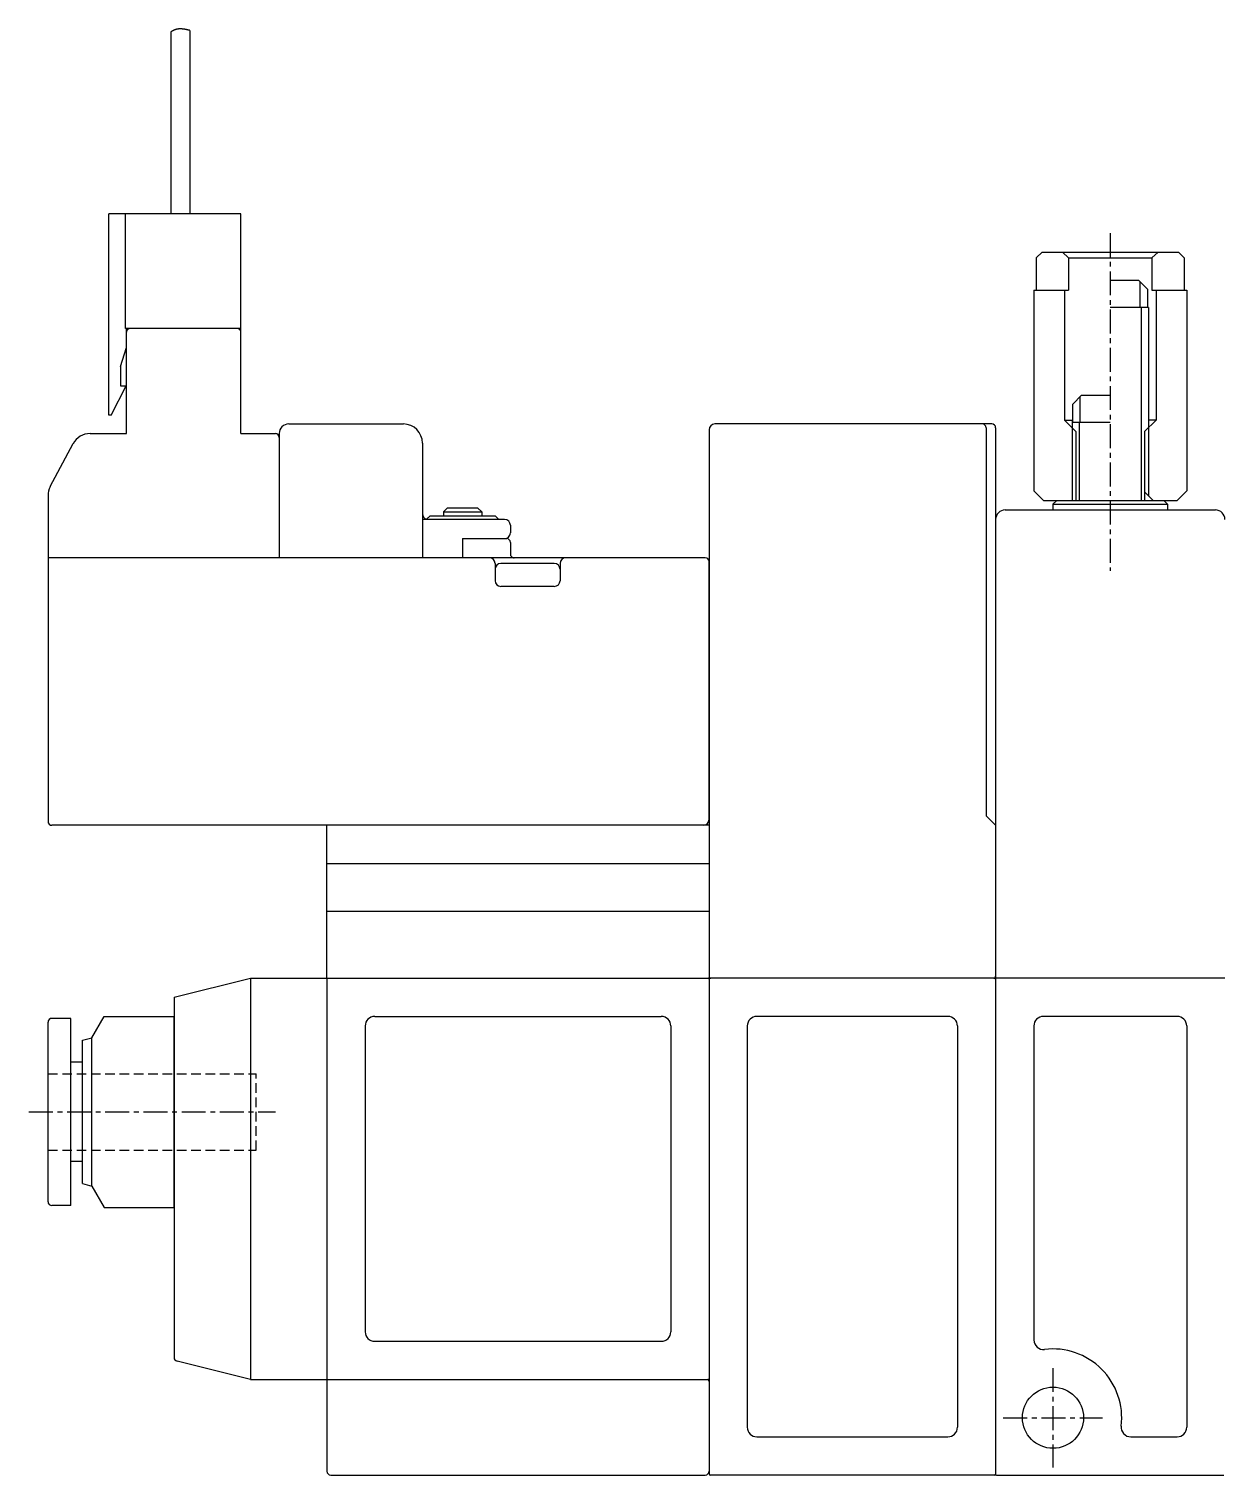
# Model space of a CAD drawing. Extents: x -329 to -68, y 63 to 246.
# Drawn here: x -249.8 to -187.4, y 96 to 171.7 of the extents above; entities that cross this region are included whole.
import ezdxf

# ---------------------------------------------------------------- set-up
doc = ezdxf.new("R2010")
doc.units = 0
doc.linetypes.add('CENTER', pattern=[2, 1.25, -0.25, 0.25, -0.25])
doc.linetypes.add('DASHED', pattern=[0.75, 0.5, -0.25])
doc.layers.get('0').update_dxf_attribs({"linetype": 'CONTINUOUS'})
doc.layers.add('CENTER', color=1, linetype='CENTER')

msp = doc.modelspace()

# ---------------------------------------------------------------- linework, layer by layer
at = {"color": 7, "linetype": 'CONTINUOUS'}
for p, q in [((-242.39, 171.52), (-242.39, 162.008)), ((-241.39, 171.602), (-241.39, 162.008)), ((-245.633, 151.473), (-245.633, 162.008)), ((-238.712, 162.008), (-245.633, 162.008)), ((-244.758, 156.008), (-244.758, 162.008)), ((-238.712, 156.008), (-238.712, 162.008)), ((-197.085, 159.708), (-196.774, 160.008)), ((-197.085, 159.708), (-197.085, 158.008)), ((-196.774, 160.008), (-189.649, 160.008)), ((-195.393, 159.708), (-195.72, 160.008)), ((-195.393, 159.708), (-191.03, 159.708)), ((-195.393, 159.708), (-195.393, 158.008)), ((-191.03, 159.708), (-190.704, 160.008)), ((-191.03, 159.708), (-191.03, 158.008)), ((-189.339, 159.708), (-189.649, 160.008)), ((-189.339, 159.708), (-189.339, 158.008)), ((-191.712, 158.508), (-193.212, 158.508)), ((-191.252, 158.048), (-191.712, 158.508)), ((-197.212, 158.008), (-197.212, 147.508)), ((-197.212, 158.008), (-195.393, 158.008)), ((-195.612, 158.008), (-195.612, 151.208)), ((-191.252, 157.108), (-191.252, 158.048)), ((-191.03, 158.008), (-189.212, 158.008)), ((-190.812, 158.008), (-190.812, 151.208)), ((-189.212, 158.008), (-189.212, 147.508)), ((-191.212, 157.108), (-193.212, 157.108)), ((-191.212, 157.108), (-191.212, 150.808)), ((-238.712, 156.008), (-244.758, 156.008)), ((-244.712, 150.508), (-244.712, 156.008)), ((-238.712, 150.508), (-238.712, 156.008)), ((-245.012, 154.008), (-244.712, 155.008)), ((-245.012, 154.008), (-245.012, 153.008)), ((-245.508, 151.473), (-244.723, 153.008)), ((-245.012, 153.008), (-244.712, 153.008)), ((-195.171, 152.048), (-194.712, 152.508)), ((-194.712, 152.508), (-193.212, 152.508)), ((-245.508, 151.473), (-245.633, 151.473)), ((-195.171, 151.108), (-195.171, 152.048)), ((-236.212, 151.008), (-230.212, 151.008)), ((-214.212, 150.708), (-214.212, 122.008)), ((-199.412, 151.008), (-213.912, 151.008)), ((-199.712, 150.808), (-199.712, 130.508)), ((-199.212, 150.808), (-199.212, 122.008)), ((-195.612, 151.208), (-195.012, 150.608)), ((-195.612, 151.208), (-195.212, 151.208)), ((-195.212, 151.208), (-195.212, 150.808)), ((-195.212, 151.108), (-193.212, 151.108)), ((-195.012, 150.608), (-195.012, 147.008)), ((-190.812, 151.208), (-191.412, 150.608)), ((-191.412, 150.608), (-191.412, 147.458)), ((-190.812, 151.208), (-191.212, 151.208)), ((-248.694, 147.729), (-247.494, 149.979)), ((-246.612, 150.508), (-244.712, 150.508)), ((-238.712, 150.508), (-236.912, 150.508)), ((-236.712, 150.508), (-236.712, 150.308)), ((-236.712, 150.308), (-236.712, 144.008)), ((-229.212, 150.008), (-229.212, 144.008)), ((-248.812, 147.258), (-248.812, 130.208)), ((-197.212, 147.508), (-196.712, 147.008)), ((-196.712, 147.008), (-189.712, 147.008)), ((-196.212, 146.808), (-196.012, 147.008)), ((-196.212, 146.808), (-190.212, 146.808)), ((-196.212, 146.808), (-196.212, 146.508)), ((-191.412, 147.458), (-190.962, 147.008)), ((-190.212, 146.808), (-190.412, 147.008)), ((-190.212, 146.808), (-190.212, 146.508)), ((-189.212, 147.508), (-189.712, 147.008)), ((-228.812, 146.208), (-229.012, 146.008)), ((-228.812, 146.208), (-225.412, 146.208)), ((-227.912, 146.608), (-228.112, 146.408)), ((-228.112, 146.408), (-226.112, 146.408)), ((-228.112, 146.408), (-228.112, 146.208)), ((-226.312, 146.608), (-227.912, 146.608)), ((-226.312, 146.608), (-226.112, 146.408)), ((-226.112, 146.408), (-226.112, 146.208)), ((-225.412, 146.208), (-225.212, 146.008)), ((-198.712, 146.508), (-187.712, 146.508)), ((-224.912, 146.008), (-229.212, 146.008)), ((-224.612, 145.708), (-224.612, 145.308)), ((-227.112, 145.008), (-227.112, 144.008)), ((-227.112, 145.008), (-224.912, 145.008)), ((-224.612, 144.808), (-224.612, 144.208)), ((-214.412, 144.008), (-248.812, 144.008)), ((-214.212, 130.308), (-214.212, 143.808)), ((-225.412, 143.708), (-225.412, 142.808)), ((-222.312, 143.708), (-225.112, 143.708)), ((-222.012, 143.708), (-222.012, 142.808)), ((-222.312, 142.508), (-225.112, 142.508)), ((-199.712, 130.508), (-199.212, 130.008)), ((-214.212, 130.008), (-248.612, 130.008)), ((-234.212, 122.008), (-234.212, 130.008)), ((-234.212, 128.008), (-214.212, 128.008)), ((-234.212, 125.508), (-214.212, 125.508)), ((-242.212, 121.008), (-238.212, 122.008)), ((-238.212, 122.008), (-238.212, 101.008)), ((-238.212, 122.008), (-234.212, 122.008)), ((-234.212, 122.008), (-234.212, 96.208)), ((-234.212, 122.008), (-214.212, 122.008)), ((-214.212, 121.958), (-214.212, 96.058)), ((-199.262, 122.008), (-214.162, 122.008)), ((-199.212, 122.008), (-199.212, 96.058)), ((-187.212, 122.008), (-199.212, 122.008)), ((-242.212, 121.008), (-242.212, 102.164)), ((-248.812, 110.308), (-248.812, 119.708)), ((-247.612, 119.908), (-248.612, 119.908)), ((-247.612, 110.108), (-247.612, 119.908)), ((-246.512, 118.892), (-245.867, 120.008)), ((-245.867, 120.008), (-242.212, 120.008)), ((-242.212, 110.008), (-242.212, 120.008)), ((-231.712, 120.008), (-216.712, 120.008)), ((-201.712, 120.008), (-211.712, 120.008)), ((-189.712, 120.008), (-196.712, 120.008)), ((-247.012, 118.758), (-246.512, 118.892)), ((-246.512, 111.124), (-246.512, 118.892)), ((-232.212, 119.508), (-232.212, 103.508)), ((-216.212, 119.508), (-216.212, 103.508)), ((-212.212, 119.508), (-212.212, 98.508)), ((-201.212, 119.508), (-201.212, 98.508)), ((-197.212, 119.508), (-197.212, 103.077)), ((-189.212, 119.508), (-189.212, 98.508)), ((-247.012, 111.258), (-247.012, 118.758)), ((-247.012, 117.608), (-247.612, 117.608)), ((-247.012, 112.408), (-247.612, 112.408)), ((-247.012, 111.258), (-246.512, 111.124)), ((-246.512, 111.124), (-245.867, 110.008)), ((-247.612, 110.108), (-248.612, 110.108)), ((-245.867, 110.008), (-242.212, 110.008)), ((-231.712, 103.008), (-216.712, 103.008)), ((-238.212, 101.008), (-242.06, 101.97)), ((-238.212, 101.008), (-234.212, 101.008)), ((-234.212, 101.008), (-214.262, 101.008)), ((-211.712, 98.008), (-201.712, 98.008)), ((-192.142, 98.008), (-189.712, 98.008)), ((-234.012, 96.008), (-214.412, 96.008)), ((-199.262, 96.008), (-214.162, 96.008)), ((-199.162, 96.008), (-187.262, 96.008))]:
    msp.add_line(p, q, dxfattribs=at)
at = {"color": 3, "linetype": 'CONTINUOUS'}
for p, q in [((-191.641, 157.108), (-191.641, 158.437)), ((-191.591, 157.108), (-191.591, 147.008)), ((-194.783, 151.108), (-194.783, 152.437)), ((-195.212, 150.808), (-195.212, 147.008)), ((-194.833, 151.108), (-194.833, 147.008)), ((-191.212, 150.808), (-191.212, 147.258)), ((-191.412, 147.458), (-191.412, 147.008))]:
    msp.add_line(p, q, dxfattribs=at)
at = {"color": 3, "linetype": 'DASHED'}
for p, q in [((-248.812, 117.008), (-237.912, 117.008)), ((-237.912, 113.008), (-237.912, 117.008)), ((-248.812, 113.008), (-237.912, 113.008))]:
    msp.add_line(p, q, dxfattribs=at)
at = {"color": 7}
msp.add_polyline3d([(-241.39, 171.602, 0), (-241.393, 171.603, 0), (-241.397, 171.604, 0), (-241.4, 171.605, 0), (-241.404, 171.606, 0), (-241.407, 171.606, 0), (-241.411, 171.607, 0), (-241.414, 171.608, 0), (-241.418, 171.609, 0), (-241.421, 171.61, 0), (-241.425, 171.611, 0), (-241.428, 171.612, 0), (-241.432, 171.612, 0), (-241.435, 171.613, 0), (-241.439, 171.614, 0), (-241.442, 171.615, 0), (-241.446, 171.616, 0), (-241.45, 171.617, 0), (-241.453, 171.617, 0), (-241.457, 171.618, 0), (-241.46, 171.619, 0), (-241.464, 171.62, 0), (-241.467, 171.621, 0), (-241.471, 171.622, 0), (-241.474, 171.622, 0), (-241.478, 171.623, 0), (-241.481, 171.624, 0), (-241.485, 171.625, 0), (-241.488, 171.626, 0), (-241.492, 171.626, 0), (-241.495, 171.627, 0), (-241.499, 171.628, 0), (-241.502, 171.629, 0), (-241.506, 171.63, 0), (-241.51, 171.63, 0), (-241.513, 171.631, 0), (-241.517, 171.632, 0), (-241.52, 171.633, 0), (-241.524, 171.634, 0), (-241.527, 171.634, 0), (-241.531, 171.635, 0), (-241.534, 171.636, 0), (-241.538, 171.637, 0), (-241.541, 171.638, 0), (-241.545, 171.638, 0), (-241.548, 171.639, 0), (-241.552, 171.64, 0), (-241.556, 171.641, 0), (-241.559, 171.641, 0), (-241.563, 171.642, 0), (-241.566, 171.643, 0), (-241.57, 171.644, 0), (-241.573, 171.644, 0), (-241.577, 171.645, 0), (-241.58, 171.646, 0), (-241.584, 171.646, 0), (-241.588, 171.647, 0), (-241.591, 171.648, 0), (-241.595, 171.649, 0), (-241.598, 171.649, 0), (-241.602, 171.65, 0), (-241.605, 171.651, 0), (-241.609, 171.651, 0), (-241.612, 171.652, 0), (-241.616, 171.653, 0), (-241.62, 171.653, 0), (-241.623, 171.654, 0), (-241.627, 171.655, 0), (-241.63, 171.655, 0), (-241.634, 171.656, 0), (-241.637, 171.657, 0), (-241.641, 171.657, 0), (-241.645, 171.658, 0), (-241.648, 171.659, 0), (-241.652, 171.659, 0), (-241.655, 171.66, 0), (-241.659, 171.66, 0), (-241.662, 171.661, 0), (-241.666, 171.662, 0), (-241.67, 171.662, 0), (-241.673, 171.663, 0), (-241.677, 171.663, 0), (-241.68, 171.664, 0), (-241.684, 171.664, 0), (-241.687, 171.665, 0), (-241.691, 171.665, 0), (-241.695, 171.666, 0), (-241.698, 171.666, 0), (-241.702, 171.667, 0), (-241.705, 171.668, 0), (-241.709, 171.668, 0), (-241.713, 171.669, 0), (-241.716, 171.669, 0), (-241.72, 171.669, 0), (-241.723, 171.67, 0), (-241.727, 171.67, 0), (-241.731, 171.671, 0), (-241.734, 171.671, 0), (-241.738, 171.672, 0), (-241.741, 171.672, 0), (-241.745, 171.673, 0), (-241.749, 171.673, 0), (-241.752, 171.673, 0), (-241.756, 171.674, 0), (-241.759, 171.674, 0), (-241.763, 171.675, 0), (-241.767, 171.675, 0), (-241.77, 171.675, 0), (-241.774, 171.676, 0), (-241.777, 171.676, 0), (-241.781, 171.676, 0), (-241.785, 171.677, 0), (-241.788, 171.677, 0), (-241.792, 171.677, 0), (-241.796, 171.677, 0), (-241.799, 171.678, 0), (-241.803, 171.678, 0), (-241.806, 171.678, 0), (-241.81, 171.679, 0), (-241.814, 171.679, 0), (-241.817, 171.679, 0), (-241.821, 171.679, 0), (-241.824, 171.679, 0), (-241.828, 171.68, 0), (-241.832, 171.68, 0), (-241.835, 171.68, 0), (-241.839, 171.68, 0), (-241.843, 171.68, 0), (-241.846, 171.68, 0), (-241.85, 171.681, 0), (-241.853, 171.681, 0), (-241.857, 171.681, 0), (-241.861, 171.681, 0), (-241.864, 171.681, 0), (-241.868, 171.681, 0), (-241.872, 171.681, 0), (-241.875, 171.681, 0), (-241.879, 171.681, 0), (-241.882, 171.681, 0), (-241.886, 171.681, 0), (-241.89, 171.681, 0), (-241.893, 171.681, 0), (-241.897, 171.681, 0), (-241.901, 171.681, 0), (-241.904, 171.681, 0), (-241.908, 171.681, 0), (-241.911, 171.681, 0), (-241.915, 171.681, 0), (-241.919, 171.681, 0), (-241.922, 171.681, 0), (-241.926, 171.681, 0), (-241.93, 171.68, 0), (-241.933, 171.68, 0), (-241.937, 171.68, 0), (-241.94, 171.68, 0), (-241.944, 171.68, 0), (-241.948, 171.68, 0), (-241.951, 171.679, 0), (-241.955, 171.679, 0), (-241.959, 171.679, 0), (-241.962, 171.679, 0), (-241.966, 171.678, 0), (-241.969, 171.678, 0), (-241.973, 171.678, 0), (-241.977, 171.677, 0), (-241.98, 171.677, 0), (-241.984, 171.677, 0), (-241.988, 171.676, 0), (-241.991, 171.676, 0), (-241.995, 171.676, 0), (-241.998, 171.675, 0), (-242.002, 171.675, 0), (-242.006, 171.674, 0), (-242.009, 171.674, 0), (-242.013, 171.673, 0), (-242.016, 171.673, 0), (-242.02, 171.672, 0), (-242.024, 171.672, 0), (-242.027, 171.671, 0), (-242.031, 171.671, 0), (-242.034, 171.67, 0), (-242.038, 171.669, 0), (-242.042, 171.669, 0), (-242.045, 171.668, 0), (-242.049, 171.668, 0), (-242.052, 171.667, 0), (-242.056, 171.666, 0), (-242.059, 171.666, 0), (-242.063, 171.665, 0), (-242.067, 171.664, 0), (-242.07, 171.663, 0), (-242.074, 171.663, 0), (-242.077, 171.662, 0), (-242.081, 171.661, 0), (-242.084, 171.66, 0), (-242.088, 171.659, 0), (-242.091, 171.659, 0), (-242.095, 171.658, 0), (-242.098, 171.657, 0), (-242.102, 171.656, 0), (-242.105, 171.655, 0), (-242.109, 171.654, 0), (-242.112, 171.653, 0), (-242.116, 171.652, 0), (-242.119, 171.651, 0), (-242.123, 171.65, 0), (-242.126, 171.649, 0), (-242.13, 171.648, 0), (-242.133, 171.647, 0), (-242.137, 171.646, 0), (-242.14, 171.645, 0), (-242.144, 171.643, 0), (-242.147, 171.642, 0), (-242.151, 171.641, 0), (-242.154, 171.64, 0), (-242.157, 171.639, 0), (-242.161, 171.637, 0), (-242.164, 171.636, 0), (-242.168, 171.635, 0), (-242.171, 171.633, 0), (-242.174, 171.632, 0), (-242.178, 171.631, 0), (-242.181, 171.629, 0), (-242.184, 171.628, 0), (-242.188, 171.627, 0), (-242.191, 171.625, 0), (-242.194, 171.624, 0), (-242.198, 171.622, 0), (-242.201, 171.621, 0), (-242.204, 171.619, 0), (-242.208, 171.618, 0), (-242.211, 171.616, 0), (-242.214, 171.615, 0), (-242.217, 171.613, 0), (-242.221, 171.612, 0), (-242.224, 171.61, 0), (-242.227, 171.608, 0), (-242.23, 171.607, 0), (-242.234, 171.605, 0), (-242.237, 171.603, 0), (-242.24, 171.602, 0), (-242.243, 171.6, 0), (-242.247, 171.598, 0), (-242.25, 171.597, 0), (-242.253, 171.595, 0), (-242.256, 171.593, 0), (-242.259, 171.592, 0), (-242.263, 171.59, 0), (-242.266, 171.588, 0), (-242.269, 171.587, 0), (-242.272, 171.585, 0), (-242.275, 171.583, 0), (-242.279, 171.581, 0), (-242.282, 171.58, 0), (-242.285, 171.578, 0), (-242.288, 171.576, 0), (-242.291, 171.574, 0), (-242.294, 171.572, 0), (-242.298, 171.571, 0), (-242.301, 171.569, 0), (-242.304, 171.567, 0), (-242.307, 171.565, 0), (-242.31, 171.564, 0), (-242.313, 171.562, 0), (-242.317, 171.56, 0), (-242.32, 171.558, 0), (-242.323, 171.556, 0), (-242.326, 171.555, 0), (-242.329, 171.553, 0), (-242.332, 171.551, 0), (-242.335, 171.549, 0), (-242.339, 171.548, 0), (-242.342, 171.546, 0), (-242.345, 171.544, 0), (-242.348, 171.542, 0), (-242.351, 171.541, 0), (-242.354, 171.539, 0), (-242.358, 171.537, 0), (-242.361, 171.535, 0), (-242.364, 171.534, 0), (-242.367, 171.532, 0), (-242.37, 171.53, 0), (-242.374, 171.528, 0), (-242.377, 171.527, 0), (-242.38, 171.525, 0), (-242.383, 171.523, 0), (-242.386, 171.522, 0), (-242.39, 171.52, 0)], dxfattribs=at)
at = {"color": 7, "linetype": 'CONTINUOUS'}
msp.add_circle((-196.212, 99.008), 1.6, dxfattribs=at)
for centre, radius, start, end in [((-244.512, 155.808), 0.2, 90, 180), ((-238.912, 155.808), 0.2, 0, 90), ((-236.212, 150.508), 0.5, 90, 180), ((-230.212, 150.008), 1, 0, 90), ((-213.912, 150.708), 0.3, 90, 180), ((-199.912, 150.808), 0.2, 0, 90), ((-199.412, 150.808), 0.2, 0, 90), ((-246.612, 149.508), 1, 90, 151.92751), ((-236.912, 150.308), 0.2, 0, 90), ((-247.812, 147.258), 1, 151.92751, 180), ((-228.912, 146.308), 0.3, 180, 253.12364), ((-198.712, 146.008), 0.5, 90, 180), ((-187.712, 146.008), 0.5, 0, 90), ((-224.912, 145.308), 0.3, 264.76592, 0), ((-224.912, 145.708), 0.3, 0, 90), ((-224.812, 144.808), 0.2, 0.00004, 90.00002), ((-225.712, 143.708), 0.3, 0, 90), ((-224.412, 144.208), 0.2, 180.00001, 270.42686), ((-221.712, 143.708), 0.3, 90, 180), ((-214.412, 143.808), 0.2, 0.00004, 90.00002), ((-225.112, 143.408), 0.3, 90, 180), ((-222.312, 143.408), 0.3, 0, 90), ((-225.112, 142.808), 0.3, 180, 270), ((-222.312, 142.808), 0.3, 270, 0), ((-248.612, 130.208), 0.2, 180, 270), ((-214.512, 130.308), 0.3, 270.00006, 0.00004), ((-214.262, 121.958), 0.05, 0, 90), ((-214.112, 122.108), 0.1, 180, 270), ((-214.162, 121.958), 0.05, 90, 180), ((-199.312, 122.108), 0.1, 270, 0), ((-199.262, 121.958), 0.05, 0, 90), ((-248.612, 119.708), 0.2, 90, 180), ((-231.712, 119.508), 0.5, 90, 180), ((-216.712, 119.508), 0.5, 0, 90), ((-211.712, 119.508), 0.5, 90, 180), ((-201.712, 119.508), 0.5, 0, 90), ((-196.712, 119.508), 0.5, 90, 180), ((-189.712, 119.508), 0.5, 0, 90), ((-248.612, 110.308), 0.2, 180, 270), ((-231.712, 103.508), 0.5, 180, 270), ((-216.712, 103.508), 0.5, 270, 0), ((-196.712, 103.077), 0.5, 180, 277.00473), ((-242.012, 102.164), 0.2, 180, 255.96376), ((-196.212, 99.008), 3.6, 352.99527, 97.00473), ((-214.312, 100.908), 0.1, 0, 90), ((-214.262, 101.058), 0.05, 270, 0), ((-211.712, 98.508), 0.5, 180, 270), ((-201.712, 98.508), 0.5, 270, 0), ((-192.142, 98.508), 0.5, 172.99527, 270), ((-189.712, 98.508), 0.5, 270, 0), ((-234.012, 96.208), 0.2, 180, 270), ((-214.412, 96.208), 0.2, 270, 0), ((-214.162, 96.058), 0.05, 180, 270), ((-199.262, 96.058), 0.05, 270, 0), ((-199.162, 96.058), 0.05, 180, 270)]:
    msp.add_arc(centre, radius, start, end, dxfattribs=at)
at = {"layer": 'CENTER', "color": 1, "linetype": 'CENTER'}
for p, q in [((-193.212, 160.991), (-193.212, 143.317)), ((-249.812, 115.008), (-236.912, 115.008)), ((-196.212, 101.608), (-196.212, 96.408)), ((-198.812, 99.008), (-193.612, 99.008))]:
    msp.add_line(p, q, dxfattribs=at)

doc.saveas('drawing.dxf')
